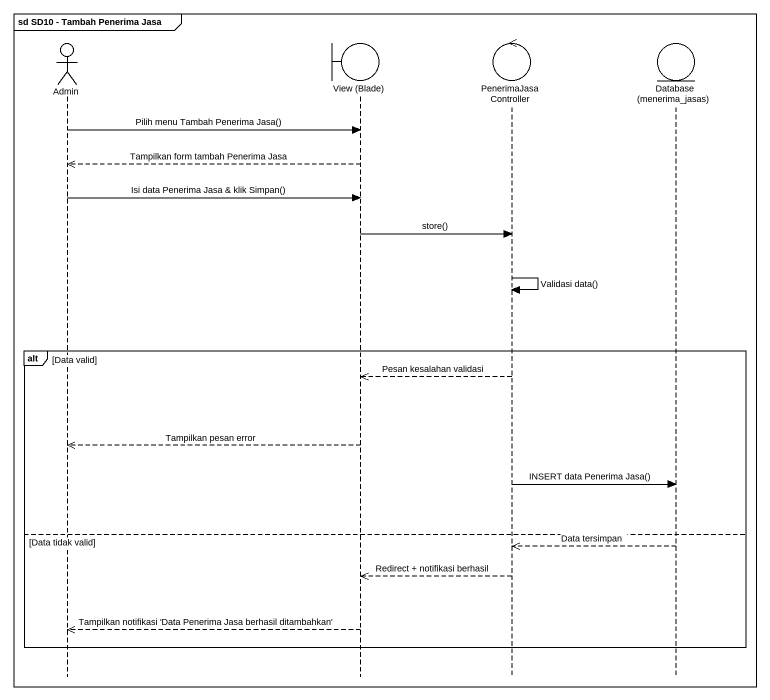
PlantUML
@startuml
mainframe sd SD10 - Tambah Penerima Jasa
hide footbox
actor Admin
boundary "View (Blade)" as View_Blade
control PenerimaJasaController
entity "Database (menerima_jasas)" as Database_menerima_jasas

Admin -> View_Blade : Pilih menu Tambah Penerima Jasa()
View_Blade -->> Admin : Tampilkan form tambah Penerima Jasa
Admin -> View_Blade : Isi data Penerima Jasa & klik Simpan()
View_Blade -> PenerimaJasaController : store()
PenerimaJasaController -> PenerimaJasaController : Validasi data()
alt Data valid
  PenerimaJasaController -->> View_Blade : Pesan kesalahan validasi
  View_Blade -->> Admin : Tampilkan pesan error
  PenerimaJasaController -> Database_menerima_jasas : INSERT data Penerima Jasa()
else Data tidak valid
  Database_menerima_jasas -->> PenerimaJasaController : Data tersimpan
  PenerimaJasaController -->> View_Blade : Redirect + notifikasi berhasil
  View_Blade -->> Admin : Tampilkan notifikasi 'Data Penerima Jasa berhasil ditambahkan'
end
@enduml
